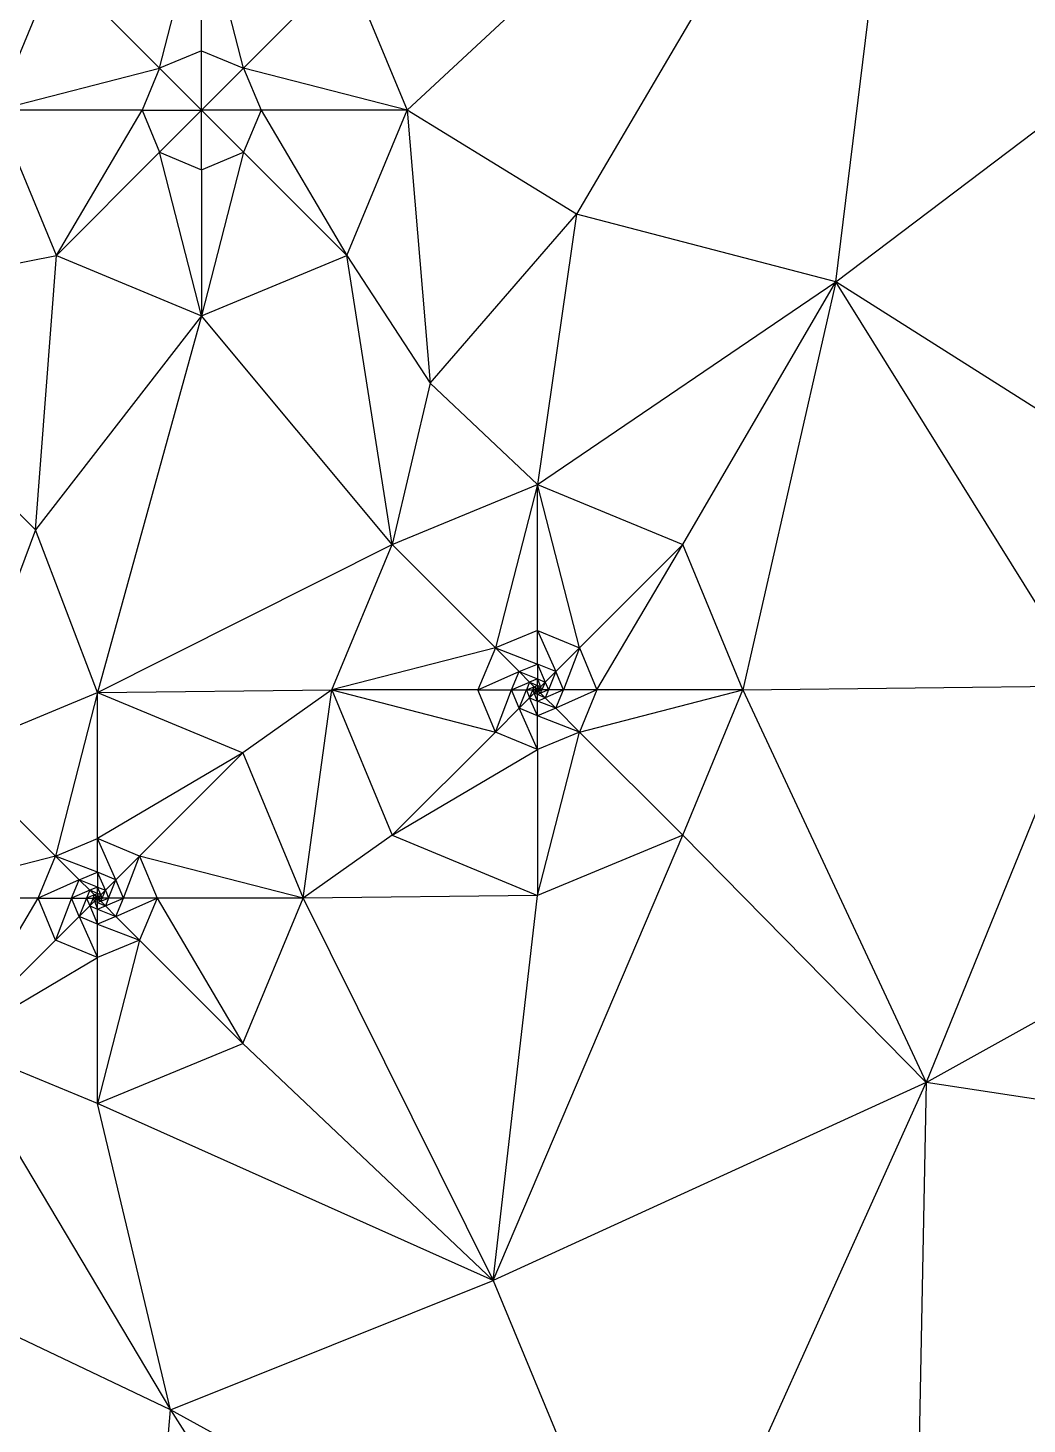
# Model space of a CAD drawing. Header units: inches. Extents: x 2000000 to 2613718, y 1000000 to 1269741.
# Drawn here: x 2612814.6 to 2613150.8, y 1267725 to 1268194.6 of the extents above; entities that cross this region are included whole.
import ezdxf

# ---------------------------------------------------------------- set-up
doc = ezdxf.new("R2010")
doc.units = ezdxf.units.IN
doc.header["$MEASUREMENT"] = 0

msp = doc.modelspace()

# ---------------------------------------------------------------- linework, layer by layer
for points, elevation in [([(2612992.21, 1267978.12), (2612986.04, 1267980.68)], 246.6), ([(2612992.21, 1267978.12), (2612986.04, 1267980.68)], 246.6), ([(2612985.69, 1267972.3), (2612985.54, 1267971.95)], 246.44), ([(2612985.69, 1267972.3), (2612985.54, 1267971.95)], 246.44), ([(2612986.04, 1267972.45), (2612985.69, 1267972.3)], 246.44), ([(2612986.04, 1267972.45), (2612985.69, 1267972.3)], 246.44), ([(2612986.04, 1267971.95), (2612985.69, 1267972.3)], 246.44), ([(2612986.04, 1267971.95), (2612985.69, 1267972.3)], 246.44), ([(2612986.04, 1267975.67), (2612988.67, 1267974.58)], 246.54), ([(2612986.04, 1267975.67), (2612988.67, 1267974.58)], 246.54), ([(2612987.09, 1267973), (2612986.04, 1267973.44)], 246.5), ([(2612987.09, 1267973), (2612986.04, 1267973.44)], 246.5), ([(2612986.04, 1267972.45), (2612986.39, 1267972.3)], 246.44), ([(2612986.04, 1267971.95), (2612986.04, 1267972.45)], 246.44), ([(2612986.04, 1267972.45), (2612986.39, 1267972.3)], 246.44), ([(2612986.04, 1267971.95), (2612986.04, 1267972.45)], 246.44), ([(2612986.39, 1267972.3), (2612986.04, 1267971.95)], 246.44), ([(2612986.39, 1267972.3), (2612986.04, 1267971.95)], 246.44), ([(2612986.39, 1267972.3), (2612986.54, 1267971.95)], 246.44), ([(2612986.39, 1267972.3), (2612986.54, 1267971.95)], 246.44), ([(2612983.41, 1267969.32), (2612986.04, 1267968.23)], 246.51), ([(2612983.41, 1267969.32), (2612986.04, 1267968.23)], 246.51), ([(2612986.04, 1267970.46), (2612984.99, 1267970.9)], 246.48), ([(2612986.04, 1267970.46), (2612984.99, 1267970.9)], 246.48), ([(2612985.54, 1267971.95), (2612986.04, 1267971.95)], 246.44), ([(2612985.54, 1267971.95), (2612985.69, 1267971.6)], 246.44), ([(2612985.54, 1267971.95), (2612986.04, 1267971.95)], 246.44), ([(2612985.54, 1267971.95), (2612985.69, 1267971.6)], 246.44), ([(2612986.04, 1267971.95), (2612985.69, 1267971.6)], 246.44), ([(2612986.04, 1267971.95), (2612985.69, 1267971.6)], 246.44), ([(2612985.69, 1267971.6), (2612986.04, 1267971.45)], 246.44), ([(2612985.69, 1267971.6), (2612986.04, 1267971.45)], 246.44), ([(2612986.04, 1267971.45), (2612986.04, 1267971.95)], 246.44), ([(2612986.39, 1267971.6), (2612986.04, 1267971.95)], 246.44), ([(2612986.04, 1267971.95), (2612986.54, 1267971.95)], 246.44), ([(2612986.04, 1267971.45), (2612986.04, 1267971.95)], 246.44), ([(2612986.39, 1267971.6), (2612986.04, 1267971.95)], 246.44), ([(2612986.04, 1267971.95), (2612986.54, 1267971.95)], 246.44), ([(2612986.04, 1267971.45), (2612986.39, 1267971.6)], 246.44), ([(2612986.04, 1267971.45), (2612986.39, 1267971.6)], 246.44), ([(2612986.54, 1267971.95), (2612986.39, 1267971.6)], 246.44), ([(2612986.54, 1267971.95), (2612986.39, 1267971.6)], 246.44), ([(2612986.04, 1267963.22), (2612979.87, 1267965.78)], 246.53), ([(2612986.04, 1267963.22), (2612979.87, 1267965.78)], 246.53), ([(2612852.18, 1267916.09), (2612838.04, 1267921.95)], 246.25), ([(2612852.18, 1267916.09), (2612838.04, 1267921.95)], 246.25), ([(2612837.54, 1267901.95), (2612837.69, 1267902.3)], 246.12), ([(2612837.54, 1267901.95), (2612837.69, 1267902.3)], 246.12), ([(2612838.02, 1267901.94), (2612837.54, 1267901.95)], 246.12), ([(2612837.54, 1267901.95), (2612837.69, 1267901.6)], 246.12), ([(2612838.02, 1267901.94), (2612837.54, 1267901.95)], 246.12), ([(2612837.54, 1267901.95), (2612837.69, 1267901.6)], 246.12), ([(2612838.04, 1267902.45), (2612837.69, 1267902.3)], 246.12), ([(2612838.04, 1267902.45), (2612837.69, 1267902.3)], 246.12), ([(2612837.69, 1267902.3), (2612838.02, 1267901.94)], 246.12), ([(2612837.69, 1267902.3), (2612838.02, 1267901.94)], 246.12), ([(2612837.69, 1267901.6), (2612838.02, 1267901.94)], 246.12), ([(2612837.69, 1267901.6), (2612838.02, 1267901.94)], 246.12), ([(2612838.04, 1267902.45), (2612838.02, 1267901.94)], 246.12), ([(2612838.04, 1267902.45), (2612838.02, 1267901.94)], 246.12), ([(2612838.39, 1267902.3), (2612838.02, 1267901.94)], 246.12), ([(2612838.39, 1267902.3), (2612838.02, 1267901.94)], 246.12), ([(2612838.54, 1267901.95), (2612838.02, 1267901.94)], 246.12), ([(2612838.54, 1267901.95), (2612838.02, 1267901.94)], 246.12), ([(2612838.02, 1267901.94), (2612838.39, 1267901.6)], 246.12), ([(2612838.04, 1267901.45), (2612838.02, 1267901.94)], 246.12), ([(2612838.02, 1267901.94), (2612838.39, 1267901.6)], 246.12), ([(2612838.04, 1267901.45), (2612838.02, 1267901.94)], 246.12), ([(2612838.04, 1267902.45), (2612838.39, 1267902.3)], 246.12), ([(2612838.04, 1267902.45), (2612838.39, 1267902.3)], 246.12), ([(2612838.39, 1267902.3), (2612838.54, 1267901.95)], 246.12), ([(2612838.39, 1267902.3), (2612838.54, 1267901.95)], 246.12), ([(2612838.54, 1267901.95), (2612838.39, 1267901.6)], 246.12), ([(2612838.54, 1267901.95), (2612838.39, 1267901.6)], 246.12), ([(2612837.69, 1267901.6), (2612838.04, 1267901.45)], 246.12), ([(2612837.69, 1267901.6), (2612838.04, 1267901.45)], 246.12), ([(2612838.04, 1267901.45), (2612838.39, 1267901.6)], 246.12), ([(2612838.04, 1267901.45), (2612838.39, 1267901.6)], 246.12)]:
    msp.add_lwpolyline(points, dxfattribs=dict(elevation=elevation))
for points in [[(2613113.06, 1268325.54, 248.77), (2612942.17, 1268166.95, 247.37)], [(2613113.06, 1268325.54, 248.77), (2612942.17, 1268166.95, 247.37)], [(2613113.06, 1268325.54, 248.77), (2612999.23, 1268132.03, 247.36)], [(2613113.06, 1268325.54, 248.77), (2612999.23, 1268132.03, 247.36)], [(2613086.49, 1268109.27, 247.5), (2613113.06, 1268325.54, 248.77)], [(2613086.49, 1268109.27, 247.5), (2613113.06, 1268325.54, 248.77)], [(2612858.9, 1268181.09, 247.23), (2612873.04, 1268236.08, 247.55)], [(2612858.9, 1268181.09, 247.23), (2612873.04, 1268236.08, 247.55)], [(2612873.04, 1268186.95, 247.28), (2612873.04, 1268236.08, 247.55)], [(2612887.18, 1268181.09, 247.27), (2612873.04, 1268236.08, 247.55)], [(2612873.04, 1268186.95, 247.28), (2612873.04, 1268236.08, 247.55)], [(2612887.18, 1268181.09, 247.27), (2612873.04, 1268236.08, 247.55)], [(2612803.91, 1268166.95, 247.15), (2612824.16, 1268215.83, 247.38)], [(2612803.91, 1268166.95, 247.15), (2612824.16, 1268215.83, 247.38)], [(2612824.16, 1268215.83, 247.38), (2612858.9, 1268181.09, 247.23)], [(2612824.16, 1268215.83, 247.38), (2612858.9, 1268181.09, 247.23)], [(2612921.92, 1268215.83, 247.55), (2612887.18, 1268181.09, 247.27)], [(2612921.92, 1268215.83, 247.55), (2612887.18, 1268181.09, 247.27)], [(2612921.92, 1268215.83, 247.55), (2612942.17, 1268166.95, 247.37)], [(2612921.92, 1268215.83, 247.55), (2612942.17, 1268166.95, 247.37)], [(2612873.04, 1268186.95, 247.28), (2612858.9, 1268181.09, 247.23)], [(2612873.04, 1268186.95, 247.28), (2612858.9, 1268181.09, 247.23)], [(2612873.04, 1268166.95, 247.05), (2612873.04, 1268186.95, 247.28)], [(2612873.04, 1268186.95, 247.28), (2612887.18, 1268181.09, 247.27)], [(2612873.04, 1268166.95, 247.05), (2612873.04, 1268186.95, 247.28)], [(2612873.04, 1268186.95, 247.28), (2612887.18, 1268181.09, 247.27)], [(2612803.91, 1268166.95, 247.15), (2612858.9, 1268181.09, 247.23)], [(2612803.91, 1268166.95, 247.15), (2612858.9, 1268181.09, 247.23)], [(2612858.9, 1268181.09, 247.23), (2612853.04, 1268166.95, 247.15)], [(2612858.9, 1268181.09, 247.23), (2612853.04, 1268166.95, 247.15)], [(2612858.9, 1268181.09, 247.23), (2612873.04, 1268166.95, 247.05)], [(2612858.9, 1268181.09, 247.23), (2612873.04, 1268166.95, 247.05)], [(2612887.18, 1268181.09, 247.27), (2612873.04, 1268166.95, 247.05)], [(2612887.18, 1268181.09, 247.27), (2612873.04, 1268166.95, 247.05)], [(2612887.18, 1268181.09, 247.27), (2612893.04, 1268166.95, 247.21)], [(2612942.17, 1268166.95, 247.37), (2612887.18, 1268181.09, 247.27)], [(2612887.18, 1268181.09, 247.27), (2612893.04, 1268166.95, 247.21)], [(2612942.17, 1268166.95, 247.37), (2612887.18, 1268181.09, 247.27)], [(2613086.49, 1268109.27, 247.5), (2613171.12, 1268173.29, 248.24)], [(2613086.49, 1268109.27, 247.5), (2613171.12, 1268173.29, 248.24)], [(2612824.16, 1268118.07, 246.98), (2612803.91, 1268166.95, 247.15)], [(2612853.04, 1268166.95, 247.15), (2612803.91, 1268166.95, 247.15)], [(2612824.16, 1268118.07, 246.98), (2612803.91, 1268166.95, 247.15)], [(2612853.04, 1268166.95, 247.15), (2612803.91, 1268166.95, 247.15)], [(2612824.16, 1268118.07, 246.98), (2612853.04, 1268166.95, 247.15)], [(2612824.16, 1268118.07, 246.98), (2612853.04, 1268166.95, 247.15)], [(2612853.04, 1268166.95, 247.15), (2612873.04, 1268166.95, 247.05)], [(2612853.04, 1268166.95, 247.15), (2612858.9, 1268152.81, 247.1)], [(2612853.04, 1268166.95, 247.15), (2612873.04, 1268166.95, 247.05)], [(2612853.04, 1268166.95, 247.15), (2612858.9, 1268152.81, 247.1)], [(2612858.9, 1268152.81, 247.1), (2612873.04, 1268166.95, 247.05)], [(2612858.9, 1268152.81, 247.1), (2612873.04, 1268166.95, 247.05)], [(2612873.04, 1268146.95, 247.09), (2612873.04, 1268166.95, 247.05)], [(2612887.18, 1268152.81, 247.14), (2612873.04, 1268166.95, 247.05)], [(2612893.04, 1268166.95, 247.21), (2612873.04, 1268166.95, 247.05)], [(2612873.04, 1268146.95, 247.09), (2612873.04, 1268166.95, 247.05)], [(2612887.18, 1268152.81, 247.14), (2612873.04, 1268166.95, 247.05)], [(2612893.04, 1268166.95, 247.21), (2612873.04, 1268166.95, 247.05)], [(2612893.04, 1268166.95, 247.21), (2612887.18, 1268152.81, 247.14)], [(2612893.04, 1268166.95, 247.21), (2612887.18, 1268152.81, 247.14)], [(2612942.17, 1268166.95, 247.37), (2612893.04, 1268166.95, 247.21)], [(2612893.04, 1268166.95, 247.21), (2612921.92, 1268118.07, 247.12)], [(2612942.17, 1268166.95, 247.37), (2612893.04, 1268166.95, 247.21)], [(2612893.04, 1268166.95, 247.21), (2612921.92, 1268118.07, 247.12)], [(2612921.92, 1268118.07, 247.12), (2612942.17, 1268166.95, 247.37)], [(2612921.92, 1268118.07, 247.12), (2612942.17, 1268166.95, 247.37)], [(2612999.23, 1268132.03, 247.36), (2612942.17, 1268166.95, 247.37)], [(2612942.17, 1268166.95, 247.37), (2612949.9, 1268075.12, 247)], [(2612999.23, 1268132.03, 247.36), (2612942.17, 1268166.95, 247.37)], [(2612942.17, 1268166.95, 247.37), (2612949.9, 1268075.12, 247)], [(2612858.9, 1268152.81, 247.1), (2612824.16, 1268118.07, 246.98)], [(2612858.9, 1268152.81, 247.1), (2612824.16, 1268118.07, 246.98)], [(2612858.9, 1268152.81, 247.1), (2612873.04, 1268146.95, 247.09)], [(2612873.04, 1268097.82, 246.96), (2612858.9, 1268152.81, 247.1)], [(2612858.9, 1268152.81, 247.1), (2612873.04, 1268146.95, 247.09)], [(2612873.04, 1268097.82, 246.96), (2612858.9, 1268152.81, 247.1)], [(2612873.04, 1268146.95, 247.09), (2612887.18, 1268152.81, 247.14)], [(2612887.18, 1268152.81, 247.14), (2612873.04, 1268097.82, 246.96)], [(2612873.04, 1268146.95, 247.09), (2612887.18, 1268152.81, 247.14)], [(2612887.18, 1268152.81, 247.14), (2612873.04, 1268097.82, 246.96)], [(2612921.92, 1268118.07, 247.12), (2612887.18, 1268152.81, 247.14)], [(2612921.92, 1268118.07, 247.12), (2612887.18, 1268152.81, 247.14)], [(2612873.04, 1268146.95, 247.09), (2612873.04, 1268097.82, 246.96)], [(2612873.04, 1268146.95, 247.09), (2612873.04, 1268097.82, 246.96)], [(2612949.9, 1268075.12, 247), (2612999.23, 1268132.03, 247.36)], [(2612949.9, 1268075.12, 247), (2612999.23, 1268132.03, 247.36)], [(2612999.23, 1268132.03, 247.36), (2612986.04, 1268041.08, 246.92)], [(2612999.23, 1268132.03, 247.36), (2612986.04, 1268041.08, 246.92)], [(2613086.49, 1268109.27, 247.5), (2612999.23, 1268132.03, 247.36)], [(2613086.49, 1268109.27, 247.5), (2612999.23, 1268132.03, 247.36)], [(2612741.21, 1268101.68, 246.86), (2612824.16, 1268118.07, 246.98)], [(2612741.21, 1268101.68, 246.86), (2612824.16, 1268118.07, 246.98)], [(2612817.1, 1268025.79, 246.65), (2612824.16, 1268118.07, 246.98)], [(2612817.1, 1268025.79, 246.65), (2612824.16, 1268118.07, 246.98)], [(2612824.16, 1268118.07, 246.98), (2612873.04, 1268097.82, 246.96)], [(2612824.16, 1268118.07, 246.98), (2612873.04, 1268097.82, 246.96)], [(2612873.04, 1268097.82, 246.96), (2612921.92, 1268118.07, 247.12)], [(2612873.04, 1268097.82, 246.96), (2612921.92, 1268118.07, 247.12)], [(2612937.16, 1268020.83, 246.75), (2612921.92, 1268118.07, 247.12)], [(2612921.92, 1268118.07, 247.12), (2612949.9, 1268075.12, 247)], [(2612937.16, 1268020.83, 246.75), (2612921.92, 1268118.07, 247.12)], [(2612921.92, 1268118.07, 247.12), (2612949.9, 1268075.12, 247)], [(2612986.04, 1268041.08, 246.92), (2613086.49, 1268109.27, 247.5)], [(2612986.04, 1268041.08, 246.92), (2613086.49, 1268109.27, 247.5)], [(2613034.92, 1268020.83, 246.92), (2613086.49, 1268109.27, 247.5)], [(2613034.92, 1268020.83, 246.92), (2613086.49, 1268109.27, 247.5)], [(2613086.49, 1268109.27, 247.5), (2613055.17, 1267971.95, 246.76)], [(2613086.49, 1268109.27, 247.5), (2613055.17, 1267971.95, 246.76)], [(2613171.12, 1267973.29, 247.04), (2613086.49, 1268109.27, 247.5)], [(2613159.78, 1268062.84, 247.51), (2613086.49, 1268109.27, 247.5)], [(2613171.12, 1267973.29, 247.04), (2613086.49, 1268109.27, 247.5)], [(2613159.78, 1268062.84, 247.51), (2613086.49, 1268109.27, 247.5)], [(2612741.21, 1268101.68, 246.86), (2612817.1, 1268025.79, 246.65)], [(2612741.21, 1268101.68, 246.86), (2612817.1, 1268025.79, 246.65)], [(2612873.04, 1268097.82, 246.96), (2612817.1, 1268025.79, 246.65)], [(2612873.04, 1268097.82, 246.96), (2612817.1, 1268025.79, 246.65)], [(2612873.04, 1268097.82, 246.96), (2612838.04, 1267971.08, 246.44)], [(2612873.04, 1268097.82, 246.96), (2612838.04, 1267971.08, 246.44)], [(2612937.16, 1268020.83, 246.75), (2612873.04, 1268097.82, 246.96)], [(2612937.16, 1268020.83, 246.75), (2612873.04, 1268097.82, 246.96)], [(2612949.9, 1268075.12, 247), (2612937.16, 1268020.83, 246.75)], [(2612949.9, 1268075.12, 247), (2612937.16, 1268020.83, 246.75)], [(2612986.04, 1268041.08, 246.92), (2612949.9, 1268075.12, 247)], [(2612986.04, 1268041.08, 246.92), (2612949.9, 1268075.12, 247)], [(2612937.16, 1268020.83, 246.75), (2612986.04, 1268041.08, 246.92)], [(2612937.16, 1268020.83, 246.75), (2612986.04, 1268041.08, 246.92)], [(2612986.04, 1268041.08, 246.92), (2612971.9, 1267986.09, 246.63)], [(2612986.04, 1268041.08, 246.92), (2612971.9, 1267986.09, 246.63)], [(2612986.04, 1267991.95, 246.68), (2612986.04, 1268041.08, 246.92)], [(2612986.04, 1268041.08, 246.92), (2613034.92, 1268020.83, 246.92)], [(2613000.18, 1267986.09, 246.68), (2612986.04, 1268041.08, 246.92)], [(2612986.04, 1267991.95, 246.68), (2612986.04, 1268041.08, 246.92)], [(2612986.04, 1268041.08, 246.92), (2613034.92, 1268020.83, 246.92)], [(2613000.18, 1267986.09, 246.68), (2612986.04, 1268041.08, 246.92)], [(2612817.1, 1268025.79, 246.65), (2612789.16, 1267950.83, 246.34)], [(2612817.1, 1268025.79, 246.65), (2612789.16, 1267950.83, 246.34)], [(2612838.04, 1267971.08, 246.44), (2612817.1, 1268025.79, 246.65)], [(2612838.04, 1267971.08, 246.44), (2612817.1, 1268025.79, 246.65)], [(2612838.04, 1267971.08, 246.44), (2612937.16, 1268020.83, 246.75)], [(2612838.04, 1267971.08, 246.44), (2612937.16, 1268020.83, 246.75)], [(2612916.91, 1267971.95, 246.53), (2612937.16, 1268020.83, 246.75)], [(2612916.91, 1267971.95, 246.53), (2612937.16, 1268020.83, 246.75)], [(2612937.16, 1268020.83, 246.75), (2612971.9, 1267986.09, 246.63)], [(2612937.16, 1268020.83, 246.75), (2612971.9, 1267986.09, 246.63)], [(2613034.92, 1268020.83, 246.92), (2613000.18, 1267986.09, 246.68)], [(2613034.92, 1268020.83, 246.92), (2613000.18, 1267986.09, 246.68)], [(2613006.04, 1267971.95, 246.63), (2613034.92, 1268020.83, 246.92)], [(2613006.04, 1267971.95, 246.63), (2613034.92, 1268020.83, 246.92)], [(2613055.17, 1267971.95, 246.76), (2613034.92, 1268020.83, 246.92)], [(2613055.17, 1267971.95, 246.76), (2613034.92, 1268020.83, 246.92)], [(2612986.04, 1267991.95, 246.68), (2612971.9, 1267986.09, 246.63)], [(2612986.04, 1267991.95, 246.68), (2612971.9, 1267986.09, 246.63)], [(2612986.04, 1267980.68, 246.6), (2612986.04, 1267991.95, 246.68)], [(2612986.04, 1267991.95, 246.68), (2613000.18, 1267986.09, 246.68)], [(2612986.04, 1267991.95, 246.68), (2612992.21, 1267978.12, 246.6)], [(2612986.04, 1267980.68, 246.6), (2612986.04, 1267991.95, 246.68)], [(2612986.04, 1267991.95, 246.68), (2613000.18, 1267986.09, 246.68)], [(2612986.04, 1267991.95, 246.68), (2612992.21, 1267978.12, 246.6)], [(2612971.9, 1267986.09, 246.63), (2612916.91, 1267971.95, 246.53)], [(2612971.9, 1267986.09, 246.63), (2612916.91, 1267971.95, 246.53)], [(2612971.9, 1267986.09, 246.63), (2612966.04, 1267971.95, 246.56)], [(2612971.9, 1267986.09, 246.63), (2612966.04, 1267971.95, 246.56)], [(2612971.9, 1267986.09, 246.63), (2612986.04, 1267980.68, 246.6)], [(2612971.9, 1267986.09, 246.63), (2612979.87, 1267978.12, 246.58)], [(2612971.9, 1267986.09, 246.63), (2612986.04, 1267980.68, 246.6)], [(2612971.9, 1267986.09, 246.63), (2612979.87, 1267978.12, 246.58)], [(2613000.18, 1267986.09, 246.68), (2612992.21, 1267978.12, 246.6)], [(2613000.18, 1267986.09, 246.68), (2612992.21, 1267978.12, 246.6)], [(2613000.18, 1267986.09, 246.68), (2612994.77, 1267971.95, 246.58)], [(2613000.18, 1267986.09, 246.68), (2612994.77, 1267971.95, 246.58)], [(2613000.18, 1267986.09, 246.68), (2613006.04, 1267971.95, 246.63)], [(2613000.18, 1267986.09, 246.68), (2613006.04, 1267971.95, 246.63)], [(2612966.04, 1267971.95, 246.56), (2612979.87, 1267978.12, 246.58)], [(2612966.04, 1267971.95, 246.56), (2612979.87, 1267978.12, 246.58)], [(2612977.31, 1267971.95, 246.55), (2612979.87, 1267978.12, 246.58)], [(2612977.31, 1267971.95, 246.55), (2612979.87, 1267978.12, 246.58)], [(2612979.87, 1267978.12, 246.58), (2612986.04, 1267980.68, 246.6)], [(2612979.87, 1267978.12, 246.58), (2612986.04, 1267980.68, 246.6)], [(2612979.87, 1267978.12, 246.58), (2612986.04, 1267975.67, 246.54)], [(2612979.87, 1267978.12, 246.58), (2612983.41, 1267974.58, 246.53)], [(2612979.87, 1267978.12, 246.58), (2612986.04, 1267975.67, 246.54)], [(2612979.87, 1267978.12, 246.58), (2612983.41, 1267974.58, 246.53)], [(2612986.04, 1267980.68, 246.6), (2612988.67, 1267974.58, 246.54)], [(2612986.04, 1267980.68, 246.6), (2612986.04, 1267975.67, 246.54)], [(2612986.04, 1267980.68, 246.6), (2612988.67, 1267974.58, 246.54)], [(2612986.04, 1267980.68, 246.6), (2612986.04, 1267975.67, 246.54)], [(2612992.21, 1267978.12, 246.6), (2612988.67, 1267974.58, 246.54)], [(2612992.21, 1267978.12, 246.6), (2612988.67, 1267974.58, 246.54)], [(2612992.21, 1267978.12, 246.6), (2612989.76, 1267971.95, 246.53)], [(2612992.21, 1267978.12, 246.6), (2612989.76, 1267971.95, 246.53)], [(2612994.77, 1267971.95, 246.58), (2612992.21, 1267978.12, 246.6)], [(2612994.77, 1267971.95, 246.58), (2612992.21, 1267978.12, 246.6)], [(2612977.31, 1267971.95, 246.55), (2612983.41, 1267974.58, 246.53)], [(2612977.31, 1267971.95, 246.55), (2612983.41, 1267974.58, 246.53)], [(2612983.41, 1267974.58, 246.53), (2612982.32, 1267971.95, 246.52)], [(2612983.41, 1267974.58, 246.53), (2612982.32, 1267971.95, 246.52)], [(2612982.32, 1267971.95, 246.52), (2612984.99, 1267973, 246.49)], [(2612982.32, 1267971.95, 246.52), (2612984.99, 1267973, 246.49)], [(2612986.04, 1267975.67, 246.54), (2612983.41, 1267974.58, 246.53)], [(2612986.04, 1267975.67, 246.54), (2612983.41, 1267974.58, 246.53)], [(2612983.41, 1267974.58, 246.53), (2612986.04, 1267973.44, 246.5)], [(2612983.41, 1267974.58, 246.53), (2612984.99, 1267973, 246.49)], [(2612983.41, 1267974.58, 246.53), (2612986.04, 1267973.44, 246.5)], [(2612983.41, 1267974.58, 246.53), (2612984.99, 1267973, 246.49)], [(2612984.55, 1267971.95, 246.49), (2612984.99, 1267973, 246.49)], [(2612984.55, 1267971.95, 246.49), (2612984.99, 1267973, 246.49)], [(2612984.55, 1267971.95, 246.49), (2612985.69, 1267972.3, 246.44)], [(2612984.55, 1267971.95, 246.49), (2612985.69, 1267972.3, 246.44)], [(2612984.99, 1267973, 246.49), (2612986.04, 1267973.44, 246.5)], [(2612984.99, 1267973, 246.49), (2612986.04, 1267973.44, 246.5)], [(2612984.99, 1267973, 246.49), (2612986.04, 1267972.45, 246.44)], [(2612984.99, 1267973, 246.49), (2612985.69, 1267972.3, 246.44)], [(2612984.99, 1267973, 246.49), (2612986.04, 1267972.45, 246.44)], [(2612984.99, 1267973, 246.49), (2612985.69, 1267972.3, 246.44)], [(2612986.04, 1267973.44, 246.5), (2612986.04, 1267975.67, 246.54)], [(2612986.04, 1267975.67, 246.54), (2612987.09, 1267973, 246.5)], [(2612986.04, 1267973.44, 246.5), (2612986.04, 1267975.67, 246.54)], [(2612986.04, 1267975.67, 246.54), (2612987.09, 1267973, 246.5)], [(2612986.04, 1267973.44, 246.5), (2612986.39, 1267972.3, 246.44)], [(2612986.04, 1267973.44, 246.5), (2612986.04, 1267972.45, 246.44)], [(2612986.04, 1267973.44, 246.5), (2612986.39, 1267972.3, 246.44)], [(2612986.04, 1267973.44, 246.5), (2612986.04, 1267972.45, 246.44)], [(2612987.09, 1267973, 246.5), (2612986.39, 1267972.3, 246.44)], [(2612987.09, 1267973, 246.5), (2612986.39, 1267972.3, 246.44)], [(2612987.09, 1267973, 246.5), (2612986.54, 1267971.95, 246.44)], [(2612987.09, 1267973, 246.5), (2612986.54, 1267971.95, 246.44)], [(2612988.67, 1267974.58, 246.54), (2612987.09, 1267973, 246.5)], [(2612988.67, 1267974.58, 246.54), (2612987.09, 1267973, 246.5)], [(2612987.53, 1267971.95, 246.49), (2612987.09, 1267973, 246.5)], [(2612987.53, 1267971.95, 246.49), (2612987.09, 1267973, 246.5)], [(2612988.67, 1267974.58, 246.54), (2612987.53, 1267971.95, 246.49)], [(2612988.67, 1267974.58, 246.54), (2612987.53, 1267971.95, 246.49)], [(2612988.67, 1267974.58, 246.54), (2612989.76, 1267971.95, 246.53)], [(2612988.67, 1267974.58, 246.54), (2612989.76, 1267971.95, 246.53)], [(2613055.17, 1267971.95, 246.76), (2613171.12, 1267973.29, 247.04)], [(2613055.17, 1267971.95, 246.76), (2613171.12, 1267973.29, 247.04)], [(2613171.12, 1267973.29, 247.04), (2613116.85, 1267839.87, 246.37)], [(2613171.12, 1267973.29, 247.04), (2613116.85, 1267839.87, 246.37)], [(2612789.16, 1267950.83, 246.34), (2612838.04, 1267971.08, 246.44)], [(2612789.16, 1267950.83, 246.34), (2612838.04, 1267971.08, 246.44)], [(2612838.04, 1267971.08, 246.44), (2612823.9, 1267916.09, 246.23)], [(2612838.04, 1267971.08, 246.44), (2612823.9, 1267916.09, 246.23)], [(2612838.04, 1267971.08, 246.44), (2612916.91, 1267971.95, 246.53)], [(2612838.04, 1267971.08, 246.44), (2612916.91, 1267971.95, 246.53)], [(2612838.04, 1267921.95, 246.25), (2612838.04, 1267971.08, 246.44)], [(2612838.04, 1267971.08, 246.44), (2612886.92, 1267950.83, 246.41)], [(2612838.04, 1267921.95, 246.25), (2612838.04, 1267971.08, 246.44)], [(2612838.04, 1267971.08, 246.44), (2612886.92, 1267950.83, 246.41)], [(2612916.91, 1267971.95, 246.53), (2612886.92, 1267950.83, 246.41)], [(2612916.91, 1267971.95, 246.53), (2612886.92, 1267950.83, 246.41)], [(2612907.17, 1267901.95, 246.28), (2612916.91, 1267971.95, 246.53)], [(2612907.17, 1267901.95, 246.28), (2612916.91, 1267971.95, 246.53)], [(2612966.04, 1267971.95, 246.56), (2612916.91, 1267971.95, 246.53)], [(2612916.91, 1267971.95, 246.53), (2612971.9, 1267957.81, 246.52)], [(2612916.91, 1267971.95, 246.53), (2612937.16, 1267923.07, 246.38)], [(2612966.04, 1267971.95, 246.56), (2612916.91, 1267971.95, 246.53)], [(2612916.91, 1267971.95, 246.53), (2612971.9, 1267957.81, 246.52)], [(2612916.91, 1267971.95, 246.53), (2612937.16, 1267923.07, 246.38)], [(2612971.9, 1267957.81, 246.52), (2612966.04, 1267971.95, 246.56)], [(2612966.04, 1267971.95, 246.56), (2612977.31, 1267971.95, 246.55)], [(2612971.9, 1267957.81, 246.52), (2612966.04, 1267971.95, 246.56)], [(2612966.04, 1267971.95, 246.56), (2612977.31, 1267971.95, 246.55)], [(2612971.9, 1267957.81, 246.52), (2612977.31, 1267971.95, 246.55)], [(2612971.9, 1267957.81, 246.52), (2612977.31, 1267971.95, 246.55)], [(2612979.87, 1267965.78, 246.53), (2612977.31, 1267971.95, 246.55)], [(2612977.31, 1267971.95, 246.55), (2612982.32, 1267971.95, 246.52)], [(2612979.87, 1267965.78, 246.53), (2612977.31, 1267971.95, 246.55)], [(2612977.31, 1267971.95, 246.55), (2612982.32, 1267971.95, 246.52)], [(2612979.87, 1267965.78, 246.53), (2612982.32, 1267971.95, 246.52)], [(2612979.87, 1267965.78, 246.53), (2612982.32, 1267971.95, 246.52)], [(2612979.87, 1267965.78, 246.53), (2612983.41, 1267969.32, 246.51)], [(2612979.87, 1267965.78, 246.53), (2612983.41, 1267969.32, 246.51)], [(2612982.32, 1267971.95, 246.52), (2612984.55, 1267971.95, 246.49)], [(2612982.32, 1267971.95, 246.52), (2612983.41, 1267969.32, 246.51)], [(2612982.32, 1267971.95, 246.52), (2612984.55, 1267971.95, 246.49)], [(2612982.32, 1267971.95, 246.52), (2612983.41, 1267969.32, 246.51)], [(2612983.41, 1267969.32, 246.51), (2612984.55, 1267971.95, 246.49)], [(2612983.41, 1267969.32, 246.51), (2612984.55, 1267971.95, 246.49)], [(2612983.41, 1267969.32, 246.51), (2612984.99, 1267970.9, 246.48)], [(2612983.41, 1267969.32, 246.51), (2612984.99, 1267970.9, 246.48)], [(2612986.04, 1267963.22, 246.53), (2612983.41, 1267969.32, 246.51)], [(2612986.04, 1267963.22, 246.53), (2612983.41, 1267969.32, 246.51)], [(2612984.99, 1267970.9, 246.48), (2612984.55, 1267971.95, 246.49)], [(2612984.55, 1267971.95, 246.49), (2612985.54, 1267971.95, 246.44)], [(2612984.99, 1267970.9, 246.48), (2612984.55, 1267971.95, 246.49)], [(2612984.55, 1267971.95, 246.49), (2612985.54, 1267971.95, 246.44)], [(2612984.99, 1267970.9, 246.48), (2612985.54, 1267971.95, 246.44)], [(2612984.99, 1267970.9, 246.48), (2612985.54, 1267971.95, 246.44)], [(2612984.99, 1267970.9, 246.48), (2612985.69, 1267971.6, 246.44)], [(2612984.99, 1267970.9, 246.48), (2612985.69, 1267971.6, 246.44)], [(2612986.04, 1267968.23, 246.51), (2612984.99, 1267970.9, 246.48)], [(2612986.04, 1267968.23, 246.51), (2612984.99, 1267970.9, 246.48)], [(2612986.04, 1267970.46, 246.48), (2612985.69, 1267971.6, 246.44)], [(2612986.04, 1267970.46, 246.48), (2612985.69, 1267971.6, 246.44)], [(2612986.04, 1267970.46, 246.48), (2612986.04, 1267971.45, 246.44)], [(2612987.09, 1267970.9, 246.49), (2612986.04, 1267971.45, 246.44)], [(2612986.04, 1267970.46, 246.48), (2612986.04, 1267971.45, 246.44)], [(2612987.09, 1267970.9, 246.49), (2612986.04, 1267971.45, 246.44)], [(2612987.09, 1267970.9, 246.49), (2612986.04, 1267970.46, 246.48)], [(2612987.09, 1267970.9, 246.49), (2612986.04, 1267970.46, 246.48)], [(2612986.04, 1267968.23, 246.51), (2612986.04, 1267970.46, 246.48)], [(2612988.67, 1267969.32, 246.52), (2612986.04, 1267970.46, 246.48)], [(2612986.04, 1267968.23, 246.51), (2612986.04, 1267970.46, 246.48)], [(2612988.67, 1267969.32, 246.52), (2612986.04, 1267970.46, 246.48)], [(2612986.04, 1267968.23, 246.51), (2612988.67, 1267969.32, 246.52)], [(2612986.04, 1267968.23, 246.51), (2612988.67, 1267969.32, 246.52)], [(2612986.04, 1267963.22, 246.53), (2612986.04, 1267968.23, 246.51)], [(2612992.21, 1267965.78, 246.55), (2612986.04, 1267968.23, 246.51)], [(2612986.04, 1267963.22, 246.53), (2612986.04, 1267968.23, 246.51)], [(2612992.21, 1267965.78, 246.55), (2612986.04, 1267968.23, 246.51)], [(2612987.53, 1267971.95, 246.49), (2612986.39, 1267971.6, 246.44)], [(2612987.53, 1267971.95, 246.49), (2612986.39, 1267971.6, 246.44)], [(2612986.39, 1267971.6, 246.44), (2612987.09, 1267970.9, 246.49)], [(2612986.39, 1267971.6, 246.44), (2612987.09, 1267970.9, 246.49)], [(2612987.53, 1267971.95, 246.49), (2612986.54, 1267971.95, 246.44)], [(2612987.53, 1267971.95, 246.49), (2612986.54, 1267971.95, 246.44)], [(2612987.09, 1267970.9, 246.49), (2612987.53, 1267971.95, 246.49)], [(2612989.76, 1267971.95, 246.53), (2612987.09, 1267970.9, 246.49)], [(2612987.09, 1267970.9, 246.49), (2612987.53, 1267971.95, 246.49)], [(2612989.76, 1267971.95, 246.53), (2612987.09, 1267970.9, 246.49)], [(2612988.67, 1267969.32, 246.52), (2612987.09, 1267970.9, 246.49)], [(2612988.67, 1267969.32, 246.52), (2612987.09, 1267970.9, 246.49)], [(2612989.76, 1267971.95, 246.53), (2612987.53, 1267971.95, 246.49)], [(2612989.76, 1267971.95, 246.53), (2612987.53, 1267971.95, 246.49)], [(2612994.77, 1267971.95, 246.58), (2612988.67, 1267969.32, 246.52)], [(2612989.76, 1267971.95, 246.53), (2612988.67, 1267969.32, 246.52)], [(2612994.77, 1267971.95, 246.58), (2612988.67, 1267969.32, 246.52)], [(2612989.76, 1267971.95, 246.53), (2612988.67, 1267969.32, 246.52)], [(2612988.67, 1267969.32, 246.52), (2612992.21, 1267965.78, 246.55)], [(2612988.67, 1267969.32, 246.52), (2612992.21, 1267965.78, 246.55)], [(2612994.77, 1267971.95, 246.58), (2612989.76, 1267971.95, 246.53)], [(2612994.77, 1267971.95, 246.58), (2612989.76, 1267971.95, 246.53)], [(2612992.21, 1267965.78, 246.55), (2612994.77, 1267971.95, 246.58)], [(2613006.04, 1267971.95, 246.63), (2612992.21, 1267965.78, 246.55)], [(2612992.21, 1267965.78, 246.55), (2612994.77, 1267971.95, 246.58)], [(2613006.04, 1267971.95, 246.63), (2612992.21, 1267965.78, 246.55)], [(2613006.04, 1267971.95, 246.63), (2612994.77, 1267971.95, 246.58)], [(2613006.04, 1267971.95, 246.63), (2612994.77, 1267971.95, 246.58)], [(2613006.04, 1267971.95, 246.63), (2613000.18, 1267957.81, 246.56)], [(2613000.18, 1267957.81, 246.56), (2613055.17, 1267971.95, 246.76)], [(2613006.04, 1267971.95, 246.63), (2613000.18, 1267957.81, 246.56)], [(2613000.18, 1267957.81, 246.56), (2613055.17, 1267971.95, 246.76)], [(2613055.17, 1267971.95, 246.76), (2613006.04, 1267971.95, 246.63)], [(2613055.17, 1267971.95, 246.76), (2613006.04, 1267971.95, 246.63)], [(2613034.92, 1267923.07, 246.53), (2613055.17, 1267971.95, 246.76)], [(2613034.92, 1267923.07, 246.53), (2613055.17, 1267971.95, 246.76)], [(2613055.17, 1267971.95, 246.76), (2613116.85, 1267839.87, 246.37)], [(2613055.17, 1267971.95, 246.76), (2613116.85, 1267839.87, 246.37)], [(2612971.9, 1267957.81, 246.52), (2612979.87, 1267965.78, 246.53)], [(2612971.9, 1267957.81, 246.52), (2612979.87, 1267965.78, 246.53)], [(2612986.04, 1267951.95, 246.52), (2612979.87, 1267965.78, 246.53)], [(2612986.04, 1267951.95, 246.52), (2612979.87, 1267965.78, 246.53)], [(2612992.21, 1267965.78, 246.55), (2612986.04, 1267963.22, 246.53)], [(2612992.21, 1267965.78, 246.55), (2612986.04, 1267963.22, 246.53)], [(2612986.04, 1267951.95, 246.52), (2612986.04, 1267963.22, 246.53)], [(2613000.18, 1267957.81, 246.56), (2612986.04, 1267963.22, 246.53)], [(2612986.04, 1267951.95, 246.52), (2612986.04, 1267963.22, 246.53)], [(2613000.18, 1267957.81, 246.56), (2612986.04, 1267963.22, 246.53)], [(2613000.18, 1267957.81, 246.56), (2612992.21, 1267965.78, 246.55)], [(2613000.18, 1267957.81, 246.56), (2612992.21, 1267965.78, 246.55)], [(2612971.9, 1267957.81, 246.52), (2612937.16, 1267923.07, 246.38)], [(2612971.9, 1267957.81, 246.52), (2612937.16, 1267923.07, 246.38)], [(2612986.04, 1267951.95, 246.52), (2612971.9, 1267957.81, 246.52)], [(2612986.04, 1267951.95, 246.52), (2612971.9, 1267957.81, 246.52)], [(2613000.18, 1267957.81, 246.56), (2612986.04, 1267951.95, 246.52)], [(2612986.04, 1267902.82, 246.38), (2613000.18, 1267957.81, 246.56)], [(2613000.18, 1267957.81, 246.56), (2612986.04, 1267951.95, 246.52)], [(2612986.04, 1267902.82, 246.38), (2613000.18, 1267957.81, 246.56)], [(2613034.92, 1267923.07, 246.53), (2613000.18, 1267957.81, 246.56)], [(2613034.92, 1267923.07, 246.53), (2613000.18, 1267957.81, 246.56)], [(2612789.16, 1267950.83, 246.34), (2612823.9, 1267916.09, 246.23)], [(2612789.16, 1267950.83, 246.34), (2612823.9, 1267916.09, 246.23)], [(2612886.92, 1267950.83, 246.41), (2612838.04, 1267921.95, 246.25)], [(2612886.92, 1267950.83, 246.41), (2612838.04, 1267921.95, 246.25)], [(2612886.92, 1267950.83, 246.41), (2612852.18, 1267916.09, 246.25)], [(2612886.92, 1267950.83, 246.41), (2612852.18, 1267916.09, 246.25)], [(2612886.92, 1267950.83, 246.41), (2612907.17, 1267901.95, 246.28)], [(2612886.92, 1267950.83, 246.41), (2612907.17, 1267901.95, 246.28)], [(2612937.16, 1267923.07, 246.38), (2612986.04, 1267951.95, 246.52)], [(2612937.16, 1267923.07, 246.38), (2612986.04, 1267951.95, 246.52)], [(2612986.04, 1267951.95, 246.52), (2612986.04, 1267902.82, 246.38)], [(2612986.04, 1267951.95, 246.52), (2612986.04, 1267902.82, 246.38)], [(2613116.85, 1267839.87, 246.37), (2613289.91, 1267935.95, 247.17)], [(2613116.85, 1267839.87, 246.37), (2613289.91, 1267935.95, 247.17)], [(2612823.9, 1267916.09, 246.23), (2612838.04, 1267921.95, 246.25)], [(2612823.9, 1267916.09, 246.23), (2612838.04, 1267921.95, 246.25)], [(2612838.04, 1267910.68, 246.21), (2612838.04, 1267921.95, 246.25)], [(2612844.21, 1267908.12, 246.21), (2612838.04, 1267921.95, 246.25)], [(2612838.04, 1267910.68, 246.21), (2612838.04, 1267921.95, 246.25)], [(2612844.21, 1267908.12, 246.21), (2612838.04, 1267921.95, 246.25)], [(2612937.16, 1267923.07, 246.38), (2612907.17, 1267901.95, 246.28)], [(2612937.16, 1267923.07, 246.38), (2612907.17, 1267901.95, 246.28)], [(2612937.16, 1267923.07, 246.38), (2612986.04, 1267902.82, 246.38)], [(2612937.16, 1267923.07, 246.38), (2612986.04, 1267902.82, 246.38)], [(2612971.12, 1267773.29, 246.02), (2613034.92, 1267923.07, 246.53)], [(2612971.12, 1267773.29, 246.02), (2613034.92, 1267923.07, 246.53)], [(2613034.92, 1267923.07, 246.53), (2612986.04, 1267902.82, 246.38)], [(2613034.92, 1267923.07, 246.53), (2612986.04, 1267902.82, 246.38)], [(2613116.85, 1267839.87, 246.37), (2613034.92, 1267923.07, 246.53)], [(2613116.85, 1267839.87, 246.37), (2613034.92, 1267923.07, 246.53)], [(2612823.9, 1267916.09, 246.23), (2612768.91, 1267901.95, 246.21)], [(2612823.9, 1267916.09, 246.23), (2612768.91, 1267901.95, 246.21)], [(2612818.04, 1267901.95, 246.2), (2612823.9, 1267916.09, 246.23)], [(2612818.04, 1267901.95, 246.2), (2612823.9, 1267916.09, 246.23)], [(2612823.9, 1267916.09, 246.23), (2612831.87, 1267908.12, 246.2)], [(2612838.04, 1267910.68, 246.21), (2612823.9, 1267916.09, 246.23)], [(2612823.9, 1267916.09, 246.23), (2612831.87, 1267908.12, 246.2)], [(2612838.04, 1267910.68, 246.21), (2612823.9, 1267916.09, 246.23)], [(2612852.18, 1267916.09, 246.25), (2612844.21, 1267908.12, 246.21)], [(2612852.18, 1267916.09, 246.25), (2612844.21, 1267908.12, 246.21)], [(2612846.77, 1267901.95, 246.19), (2612852.18, 1267916.09, 246.25)], [(2612846.77, 1267901.95, 246.19), (2612852.18, 1267916.09, 246.25)], [(2612852.18, 1267916.09, 246.25), (2612858.04, 1267901.95, 246.21)], [(2612907.17, 1267901.95, 246.28), (2612852.18, 1267916.09, 246.25)], [(2612852.18, 1267916.09, 246.25), (2612858.04, 1267901.95, 246.21)], [(2612907.17, 1267901.95, 246.28), (2612852.18, 1267916.09, 246.25)], [(2612831.87, 1267908.12, 246.2), (2612818.04, 1267901.95, 246.2)], [(2612831.87, 1267908.12, 246.2), (2612818.04, 1267901.95, 246.2)], [(2612829.31, 1267901.95, 246.18), (2612831.87, 1267908.12, 246.2)], [(2612829.31, 1267901.95, 246.18), (2612831.87, 1267908.12, 246.2)], [(2612831.87, 1267908.12, 246.2), (2612838.04, 1267910.68, 246.21)], [(2612831.87, 1267908.12, 246.2), (2612838.04, 1267910.68, 246.21)], [(2612831.87, 1267908.12, 246.2), (2612835.41, 1267904.58, 246.17)], [(2612838.04, 1267905.67, 246.18), (2612831.87, 1267908.12, 246.2)], [(2612831.87, 1267908.12, 246.2), (2612835.41, 1267904.58, 246.17)], [(2612838.04, 1267905.67, 246.18), (2612831.87, 1267908.12, 246.2)], [(2612838.04, 1267910.68, 246.21), (2612838.04, 1267905.67, 246.18)], [(2612840.67, 1267904.58, 246.18), (2612838.04, 1267910.68, 246.21)], [(2612844.21, 1267908.12, 246.21), (2612838.04, 1267910.68, 246.21)], [(2612838.04, 1267910.68, 246.21), (2612838.04, 1267905.67, 246.18)], [(2612840.67, 1267904.58, 246.18), (2612838.04, 1267910.68, 246.21)], [(2612844.21, 1267908.12, 246.21), (2612838.04, 1267910.68, 246.21)], [(2612844.21, 1267908.12, 246.21), (2612840.67, 1267904.58, 246.18)], [(2612844.21, 1267908.12, 246.21), (2612840.67, 1267904.58, 246.18)], [(2612841.76, 1267901.95, 246.17), (2612844.21, 1267908.12, 246.21)], [(2612841.76, 1267901.95, 246.17), (2612844.21, 1267908.12, 246.21)], [(2612846.77, 1267901.95, 246.19), (2612844.21, 1267908.12, 246.21)], [(2612846.77, 1267901.95, 246.19), (2612844.21, 1267908.12, 246.21)], [(2612818.04, 1267901.95, 246.2), (2612768.91, 1267901.95, 246.21)], [(2612818.04, 1267901.95, 246.2), (2612768.91, 1267901.95, 246.21)], [(2612789.16, 1267853.07, 246.08), (2612818.04, 1267901.95, 246.2)], [(2612789.16, 1267853.07, 246.08), (2612818.04, 1267901.95, 246.2)], [(2612823.9, 1267887.81, 246.16), (2612818.04, 1267901.95, 246.2)], [(2612818.04, 1267901.95, 246.2), (2612829.31, 1267901.95, 246.18)], [(2612823.9, 1267887.81, 246.16), (2612818.04, 1267901.95, 246.2)], [(2612818.04, 1267901.95, 246.2), (2612829.31, 1267901.95, 246.18)], [(2612829.31, 1267901.95, 246.18), (2612823.9, 1267887.81, 246.16)], [(2612829.31, 1267901.95, 246.18), (2612823.9, 1267887.81, 246.16)], [(2612835.41, 1267904.58, 246.17), (2612829.31, 1267901.95, 246.18)], [(2612835.41, 1267904.58, 246.17), (2612829.31, 1267901.95, 246.18)], [(2612831.87, 1267895.78, 246.17), (2612829.31, 1267901.95, 246.18)], [(2612829.31, 1267901.95, 246.18), (2612834.32, 1267901.95, 246.17)], [(2612831.87, 1267895.78, 246.17), (2612829.31, 1267901.95, 246.18)], [(2612829.31, 1267901.95, 246.18), (2612834.32, 1267901.95, 246.17)], [(2612834.32, 1267901.95, 246.17), (2612831.87, 1267895.78, 246.17)], [(2612834.32, 1267901.95, 246.17), (2612831.87, 1267895.78, 246.17)], [(2612835.41, 1267904.58, 246.17), (2612834.32, 1267901.95, 246.17)], [(2612835.41, 1267904.58, 246.17), (2612834.32, 1267901.95, 246.17)], [(2612836.99, 1267903, 246.15), (2612834.32, 1267901.95, 246.17)], [(2612836.99, 1267903, 246.15), (2612834.32, 1267901.95, 246.17)], [(2612834.32, 1267901.95, 246.17), (2612836.55, 1267901.95, 246.15)], [(2612834.32, 1267901.95, 246.17), (2612835.41, 1267899.32, 246.16)], [(2612834.32, 1267901.95, 246.17), (2612836.55, 1267901.95, 246.15)], [(2612834.32, 1267901.95, 246.17), (2612835.41, 1267899.32, 246.16)], [(2612838.04, 1267905.67, 246.18), (2612835.41, 1267904.58, 246.17)], [(2612838.04, 1267905.67, 246.18), (2612835.41, 1267904.58, 246.17)], [(2612835.41, 1267904.58, 246.17), (2612836.99, 1267903, 246.15)], [(2612838.04, 1267903.44, 246.15), (2612835.41, 1267904.58, 246.17)], [(2612835.41, 1267904.58, 246.17), (2612836.99, 1267903, 246.15)], [(2612838.04, 1267903.44, 246.15), (2612835.41, 1267904.58, 246.17)], [(2612836.55, 1267901.95, 246.15), (2612835.41, 1267899.32, 246.16)], [(2612836.55, 1267901.95, 246.15), (2612835.41, 1267899.32, 246.16)], [(2612836.55, 1267901.95, 246.15), (2612836.99, 1267903, 246.15)], [(2612836.55, 1267901.95, 246.15), (2612836.99, 1267903, 246.15)], [(2612837.69, 1267902.3, 246.12), (2612836.55, 1267901.95, 246.15)], [(2612837.69, 1267902.3, 246.12), (2612836.55, 1267901.95, 246.15)], [(2612836.99, 1267900.9, 246.15), (2612836.55, 1267901.95, 246.15)], [(2612836.55, 1267901.95, 246.15), (2612837.54, 1267901.95, 246.12)], [(2612836.99, 1267900.9, 246.15), (2612836.55, 1267901.95, 246.15)], [(2612836.55, 1267901.95, 246.15), (2612837.54, 1267901.95, 246.12)], [(2612836.99, 1267903, 246.15), (2612838.04, 1267903.44, 246.15)], [(2612836.99, 1267903, 246.15), (2612838.04, 1267903.44, 246.15)], [(2612836.99, 1267903, 246.15), (2612837.69, 1267902.3, 246.12)], [(2612838.04, 1267902.45, 246.12), (2612836.99, 1267903, 246.15)], [(2612836.99, 1267903, 246.15), (2612837.69, 1267902.3, 246.12)], [(2612838.04, 1267902.45, 246.12), (2612836.99, 1267903, 246.15)], [(2612837.54, 1267901.95, 246.12), (2612836.99, 1267900.9, 246.15)], [(2612837.54, 1267901.95, 246.12), (2612836.99, 1267900.9, 246.15)], [(2612838.04, 1267905.67, 246.18), (2612840.67, 1267904.58, 246.18)], [(2612838.04, 1267903.44, 246.15), (2612838.04, 1267905.67, 246.18)], [(2612839.09, 1267903, 246.15), (2612838.04, 1267905.67, 246.18)], [(2612838.04, 1267905.67, 246.18), (2612840.67, 1267904.58, 246.18)], [(2612838.04, 1267903.44, 246.15), (2612838.04, 1267905.67, 246.18)], [(2612839.09, 1267903, 246.15), (2612838.04, 1267905.67, 246.18)], [(2612838.04, 1267903.44, 246.15), (2612838.04, 1267902.45, 246.12)], [(2612838.39, 1267902.3, 246.12), (2612838.04, 1267903.44, 246.15)], [(2612839.09, 1267903, 246.15), (2612838.04, 1267903.44, 246.15)], [(2612838.04, 1267903.44, 246.15), (2612838.04, 1267902.45, 246.12)], [(2612838.39, 1267902.3, 246.12), (2612838.04, 1267903.44, 246.15)], [(2612839.09, 1267903, 246.15), (2612838.04, 1267903.44, 246.15)], [(2612839.09, 1267903, 246.15), (2612838.39, 1267902.3, 246.12)], [(2612839.09, 1267903, 246.15), (2612838.39, 1267902.3, 246.12)], [(2612838.39, 1267901.6, 246.12), (2612839.53, 1267901.95, 246.15)], [(2612838.39, 1267901.6, 246.12), (2612839.53, 1267901.95, 246.15)], [(2612838.54, 1267901.95, 246.12), (2612839.09, 1267903, 246.15)], [(2612838.54, 1267901.95, 246.12), (2612839.09, 1267903, 246.15)], [(2612839.53, 1267901.95, 246.15), (2612838.54, 1267901.95, 246.12)], [(2612839.53, 1267901.95, 246.15), (2612838.54, 1267901.95, 246.12)], [(2612840.67, 1267904.58, 246.18), (2612839.09, 1267903, 246.15)], [(2612840.67, 1267904.58, 246.18), (2612839.09, 1267903, 246.15)], [(2612839.53, 1267901.95, 246.15), (2612839.09, 1267903, 246.15)], [(2612839.53, 1267901.95, 246.15), (2612839.09, 1267903, 246.15)], [(2612839.09, 1267900.9, 246.15), (2612839.53, 1267901.95, 246.15)], [(2612839.09, 1267900.9, 246.15), (2612841.76, 1267901.95, 246.17)], [(2612839.09, 1267900.9, 246.15), (2612839.53, 1267901.95, 246.15)], [(2612839.09, 1267900.9, 246.15), (2612841.76, 1267901.95, 246.17)], [(2612839.53, 1267901.95, 246.15), (2612840.67, 1267904.58, 246.18)], [(2612839.53, 1267901.95, 246.15), (2612840.67, 1267904.58, 246.18)], [(2612841.76, 1267901.95, 246.17), (2612839.53, 1267901.95, 246.15)], [(2612841.76, 1267901.95, 246.17), (2612839.53, 1267901.95, 246.15)], [(2612840.67, 1267904.58, 246.18), (2612841.76, 1267901.95, 246.17)], [(2612840.67, 1267904.58, 246.18), (2612841.76, 1267901.95, 246.17)], [(2612841.76, 1267901.95, 246.17), (2612840.67, 1267899.32, 246.16)], [(2612840.67, 1267899.32, 246.16), (2612846.77, 1267901.95, 246.19)], [(2612841.76, 1267901.95, 246.17), (2612840.67, 1267899.32, 246.16)], [(2612840.67, 1267899.32, 246.16), (2612846.77, 1267901.95, 246.19)], [(2612846.77, 1267901.95, 246.19), (2612841.76, 1267901.95, 246.17)], [(2612846.77, 1267901.95, 246.19), (2612841.76, 1267901.95, 246.17)], [(2612844.21, 1267895.78, 246.17), (2612846.77, 1267901.95, 246.19)], [(2612844.21, 1267895.78, 246.17), (2612858.04, 1267901.95, 246.21)], [(2612844.21, 1267895.78, 246.17), (2612846.77, 1267901.95, 246.19)], [(2612844.21, 1267895.78, 246.17), (2612858.04, 1267901.95, 246.21)], [(2612858.04, 1267901.95, 246.21), (2612846.77, 1267901.95, 246.19)], [(2612858.04, 1267901.95, 246.21), (2612846.77, 1267901.95, 246.19)], [(2612858.04, 1267901.95, 246.21), (2612852.18, 1267887.81, 246.17)], [(2612858.04, 1267901.95, 246.21), (2612852.18, 1267887.81, 246.17)], [(2612907.17, 1267901.95, 246.28), (2612858.04, 1267901.95, 246.21)], [(2612858.04, 1267901.95, 246.21), (2612886.92, 1267853.07, 246.13)], [(2612907.17, 1267901.95, 246.28), (2612858.04, 1267901.95, 246.21)], [(2612858.04, 1267901.95, 246.21), (2612886.92, 1267853.07, 246.13)], [(2612886.92, 1267853.07, 246.13), (2612907.17, 1267901.95, 246.28)], [(2612886.92, 1267853.07, 246.13), (2612907.17, 1267901.95, 246.28)], [(2612986.04, 1267902.82, 246.38), (2612907.17, 1267901.95, 246.28)], [(2612986.04, 1267902.82, 246.38), (2612907.17, 1267901.95, 246.28)], [(2612907.17, 1267901.95, 246.28), (2612971.12, 1267773.29, 246.02)], [(2612907.17, 1267901.95, 246.28), (2612971.12, 1267773.29, 246.02)], [(2612971.12, 1267773.29, 246.02), (2612986.04, 1267902.82, 246.38)], [(2612971.12, 1267773.29, 246.02), (2612986.04, 1267902.82, 246.38)], [(2612831.87, 1267895.78, 246.17), (2612835.41, 1267899.32, 246.16)], [(2612831.87, 1267895.78, 246.17), (2612835.41, 1267899.32, 246.16)], [(2612835.41, 1267899.32, 246.16), (2612836.99, 1267900.9, 246.15)], [(2612835.41, 1267899.32, 246.16), (2612836.99, 1267900.9, 246.15)], [(2612835.41, 1267899.32, 246.16), (2612838.04, 1267898.23, 246.16)], [(2612835.41, 1267899.32, 246.16), (2612838.04, 1267893.22, 246.16)], [(2612835.41, 1267899.32, 246.16), (2612838.04, 1267898.23, 246.16)], [(2612835.41, 1267899.32, 246.16), (2612838.04, 1267893.22, 246.16)], [(2612836.99, 1267900.9, 246.15), (2612837.69, 1267901.6, 246.12)], [(2612836.99, 1267900.9, 246.15), (2612837.69, 1267901.6, 246.12)], [(2612838.04, 1267900.46, 246.15), (2612836.99, 1267900.9, 246.15)], [(2612836.99, 1267900.9, 246.15), (2612838.04, 1267898.23, 246.16)], [(2612838.04, 1267900.46, 246.15), (2612836.99, 1267900.9, 246.15)], [(2612836.99, 1267900.9, 246.15), (2612838.04, 1267898.23, 246.16)], [(2612837.69, 1267901.6, 246.12), (2612838.04, 1267900.46, 246.15)], [(2612837.69, 1267901.6, 246.12), (2612838.04, 1267900.46, 246.15)], [(2612838.04, 1267900.46, 246.15), (2612838.04, 1267901.45, 246.12)], [(2612838.04, 1267901.45, 246.12), (2612839.09, 1267900.9, 246.15)], [(2612838.04, 1267900.46, 246.15), (2612838.04, 1267901.45, 246.12)], [(2612838.04, 1267901.45, 246.12), (2612839.09, 1267900.9, 246.15)], [(2612839.09, 1267900.9, 246.15), (2612838.04, 1267900.46, 246.15)], [(2612839.09, 1267900.9, 246.15), (2612838.04, 1267900.46, 246.15)], [(2612838.04, 1267898.23, 246.16), (2612838.04, 1267900.46, 246.15)], [(2612838.04, 1267900.46, 246.15), (2612840.67, 1267899.32, 246.16)], [(2612838.04, 1267898.23, 246.16), (2612838.04, 1267900.46, 246.15)], [(2612838.04, 1267900.46, 246.15), (2612840.67, 1267899.32, 246.16)], [(2612838.04, 1267898.23, 246.16), (2612840.67, 1267899.32, 246.16)], [(2612838.04, 1267898.23, 246.16), (2612840.67, 1267899.32, 246.16)], [(2612838.04, 1267893.22, 246.16), (2612838.04, 1267898.23, 246.16)], [(2612838.04, 1267898.23, 246.16), (2612844.21, 1267895.78, 246.17)], [(2612838.04, 1267893.22, 246.16), (2612838.04, 1267898.23, 246.16)], [(2612838.04, 1267898.23, 246.16), (2612844.21, 1267895.78, 246.17)], [(2612838.39, 1267901.6, 246.12), (2612839.09, 1267900.9, 246.15)], [(2612838.39, 1267901.6, 246.12), (2612839.09, 1267900.9, 246.15)], [(2612840.67, 1267899.32, 246.16), (2612839.09, 1267900.9, 246.15)], [(2612840.67, 1267899.32, 246.16), (2612839.09, 1267900.9, 246.15)], [(2612840.67, 1267899.32, 246.16), (2612844.21, 1267895.78, 246.17)], [(2612840.67, 1267899.32, 246.16), (2612844.21, 1267895.78, 246.17)], [(2612823.9, 1267887.81, 246.16), (2612831.87, 1267895.78, 246.17)], [(2612823.9, 1267887.81, 246.16), (2612831.87, 1267895.78, 246.17)], [(2612838.04, 1267893.22, 246.16), (2612831.87, 1267895.78, 246.17)], [(2612831.87, 1267895.78, 246.17), (2612838.04, 1267881.95, 246.15)], [(2612838.04, 1267893.22, 246.16), (2612831.87, 1267895.78, 246.17)], [(2612831.87, 1267895.78, 246.17), (2612838.04, 1267881.95, 246.15)], [(2612844.21, 1267895.78, 246.17), (2612838.04, 1267893.22, 246.16)], [(2612844.21, 1267895.78, 246.17), (2612838.04, 1267893.22, 246.16)], [(2612838.04, 1267881.95, 246.15), (2612838.04, 1267893.22, 246.16)], [(2612838.04, 1267893.22, 246.16), (2612852.18, 1267887.81, 246.17)], [(2612838.04, 1267881.95, 246.15), (2612838.04, 1267893.22, 246.16)], [(2612838.04, 1267893.22, 246.16), (2612852.18, 1267887.81, 246.17)], [(2612852.18, 1267887.81, 246.17), (2612844.21, 1267895.78, 246.17)], [(2612852.18, 1267887.81, 246.17), (2612844.21, 1267895.78, 246.17)], [(2612823.9, 1267887.81, 246.16), (2612789.16, 1267853.07, 246.08)], [(2612823.9, 1267887.81, 246.16), (2612789.16, 1267853.07, 246.08)], [(2612838.04, 1267881.95, 246.15), (2612823.9, 1267887.81, 246.16)], [(2612838.04, 1267881.95, 246.15), (2612823.9, 1267887.81, 246.16)], [(2612852.18, 1267887.81, 246.17), (2612838.04, 1267832.82, 246.05)], [(2612852.18, 1267887.81, 246.17), (2612838.04, 1267881.95, 246.15)], [(2612852.18, 1267887.81, 246.17), (2612838.04, 1267832.82, 246.05)], [(2612852.18, 1267887.81, 246.17), (2612838.04, 1267881.95, 246.15)], [(2612886.92, 1267853.07, 246.13), (2612852.18, 1267887.81, 246.17)], [(2612886.92, 1267853.07, 246.13), (2612852.18, 1267887.81, 246.17)], [(2612789.16, 1267853.07, 246.08), (2612838.04, 1267881.95, 246.15)], [(2612789.16, 1267853.07, 246.08), (2612838.04, 1267881.95, 246.15)], [(2612838.04, 1267832.82, 246.05), (2612838.04, 1267881.95, 246.15)], [(2612838.04, 1267832.82, 246.05), (2612838.04, 1267881.95, 246.15)], [(2612838.04, 1267832.82, 246.05), (2612789.16, 1267853.07, 246.08)], [(2612789.16, 1267853.07, 246.08), (2612862.63, 1267729.83, 245.87)], [(2612838.04, 1267832.82, 246.05), (2612789.16, 1267853.07, 246.08)], [(2612789.16, 1267853.07, 246.08), (2612862.63, 1267729.83, 245.87)], [(2612838.04, 1267832.82, 246.05), (2612886.92, 1267853.07, 246.13)], [(2612838.04, 1267832.82, 246.05), (2612886.92, 1267853.07, 246.13)], [(2612886.92, 1267853.07, 246.13), (2612971.12, 1267773.29, 246.02)], [(2612886.92, 1267853.07, 246.13), (2612971.12, 1267773.29, 246.02)], [(2613116.85, 1267839.87, 246.37), (2612971.12, 1267773.29, 246.02)], [(2613116.85, 1267839.87, 246.37), (2612971.12, 1267773.29, 246.02)], [(2613026.55, 1267639.69, 245.8), (2613116.85, 1267839.87, 246.37)], [(2613026.55, 1267639.69, 245.8), (2613116.85, 1267839.87, 246.37)], [(2613116.85, 1267839.87, 246.37), (2613113.73, 1267678.79, 245.93)], [(2613116.85, 1267839.87, 246.37), (2613113.73, 1267678.79, 245.93)], [(2613242.06, 1267820.9, 246.54), (2613116.85, 1267839.87, 246.37)], [(2613242.06, 1267820.9, 246.54), (2613116.85, 1267839.87, 246.37)], [(2612862.63, 1267729.83, 245.87), (2612838.04, 1267832.82, 246.05)], [(2612971.12, 1267773.29, 246.02), (2612838.04, 1267832.82, 246.05)], [(2612862.63, 1267729.83, 245.87), (2612838.04, 1267832.82, 246.05)], [(2612971.12, 1267773.29, 246.02), (2612838.04, 1267832.82, 246.05)], [(2612862.63, 1267729.83, 245.87), (2612771.12, 1267773.29, 245.9)], [(2612862.63, 1267729.83, 245.87), (2612771.12, 1267773.29, 245.9)], [(2612862.63, 1267729.83, 245.87), (2612971.12, 1267773.29, 246.02)], [(2612862.63, 1267729.83, 245.87), (2612971.12, 1267773.29, 246.02)], [(2612971.12, 1267773.29, 246.02), (2613026.55, 1267639.69, 245.8)], [(2612971.12, 1267773.29, 246.02), (2613026.55, 1267639.69, 245.8)], [(2612853.92, 1267628.83, 245.71), (2612862.63, 1267729.83, 245.87)], [(2612853.92, 1267628.83, 245.71), (2612862.63, 1267729.83, 245.87)], [(2612862.63, 1267729.83, 245.87), (2612939.81, 1267608.54, 245.71)], [(2613026.55, 1267639.69, 245.8), (2612862.63, 1267729.83, 245.87)], [(2612862.63, 1267729.83, 245.87), (2612939.81, 1267608.54, 245.71)], [(2613026.55, 1267639.69, 245.8), (2612862.63, 1267729.83, 245.87)]]:
    msp.add_polyline3d(points)

doc.saveas('drawing.dxf')
